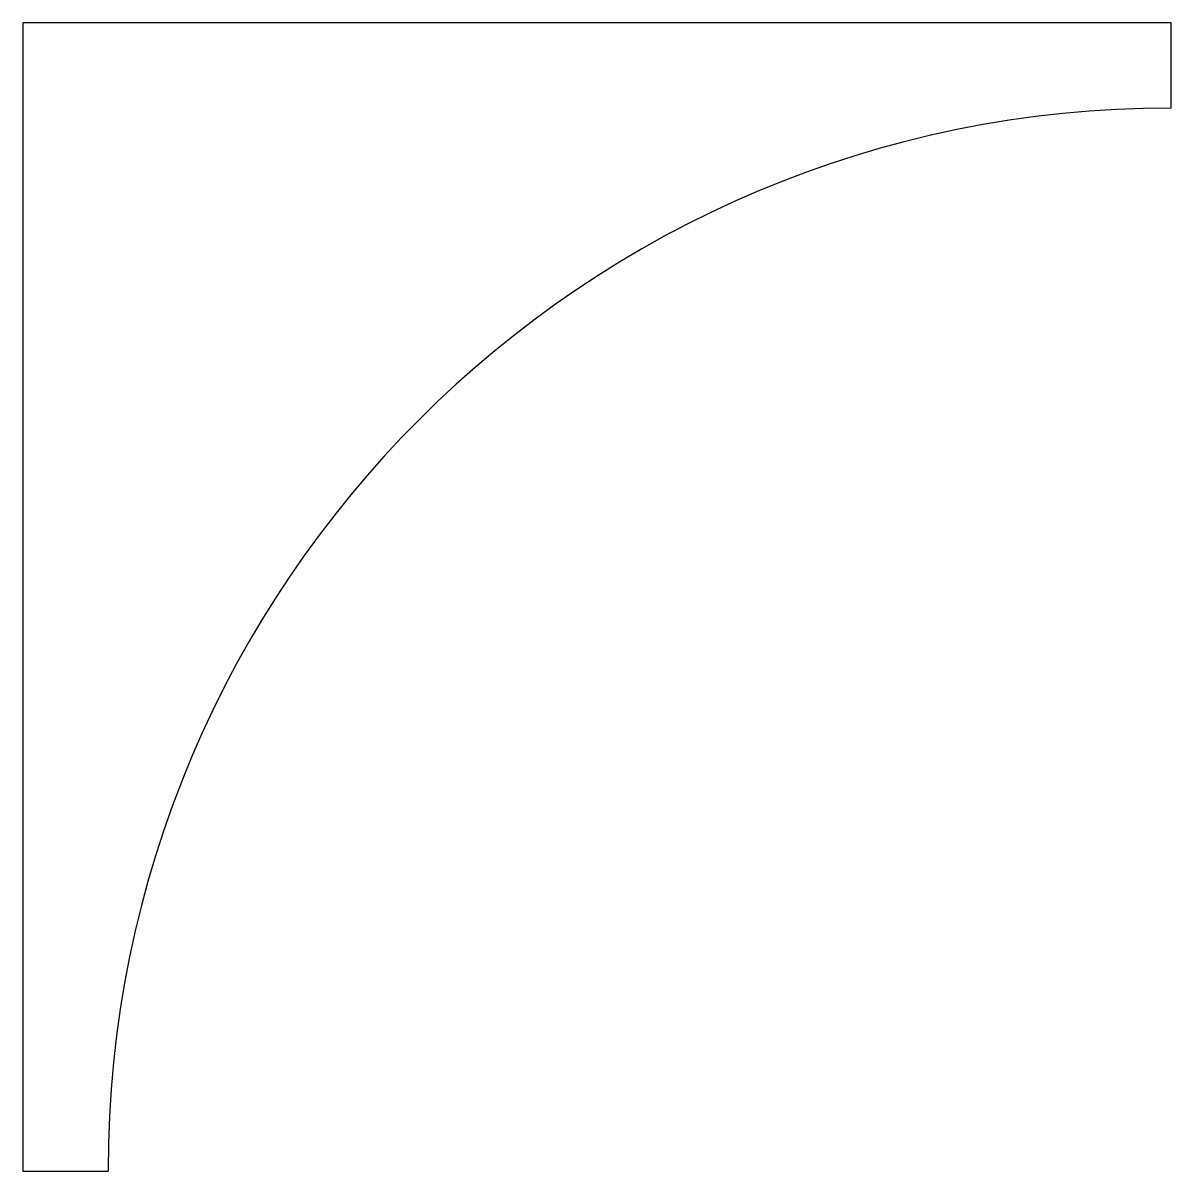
# Model space of a CAD drawing. Header units: metres. Extents: x 98 to 302, y 95 to 122.
# Drawn here: x 98 to 125, y 95 to 122 of the extents above.
import ezdxf

# ---------------------------------------------------------------- set-up
doc = ezdxf.new("R2010")
doc.units = ezdxf.units.M

msp = doc.modelspace()

# ---------------------------------------------------------------- linework, layer by layer
at = {"layer": 'PARAMETRIX'}
for p, q in [((125, 122), (98, 122)), ((98, 122), (98, 95)), ((125, 120), (125, 122)), ((98, 95), (100, 95))]:
    msp.add_line(p, q, dxfattribs=at)
msp.add_arc((125, 95), 25, 90, 180, dxfattribs=at)

doc.saveas('drawing.dxf')
